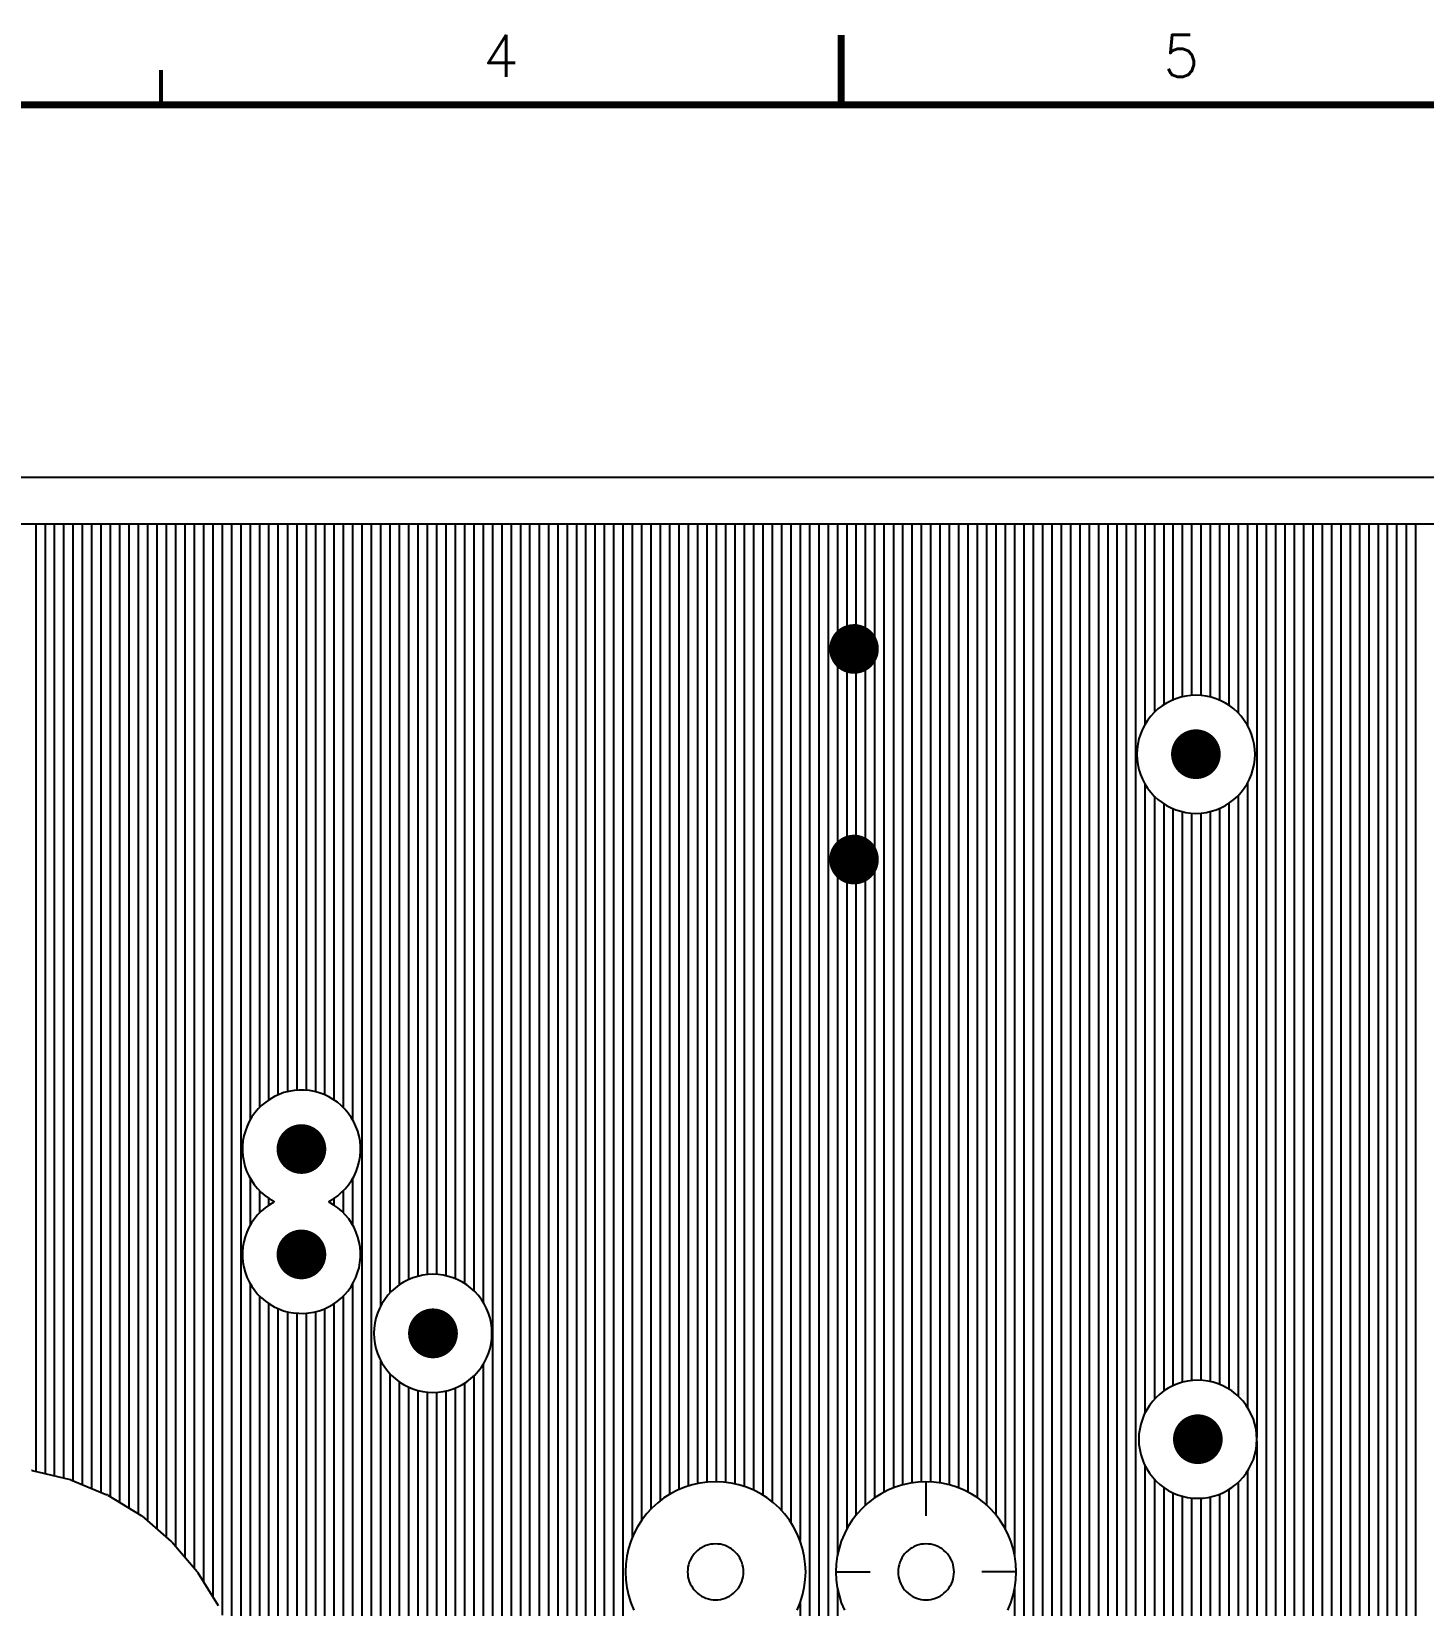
# Model space of a CAD drawing. Extents: x 295 to 953, y 10 to 290.
# Drawn here: x 628.9 to 728.7, y 177.5 to 290.2 of the extents above; entities that cross this region are included whole.
import ezdxf
from ezdxf.enums import TextEntityAlignment as Align

# ---------------------------------------------------------------- set-up
doc = ezdxf.new("R2010")
doc.units = 0
doc.header["$LTSCALE"] = 5
doc.header["$MEASUREMENT"] = 0
doc.layers.get('0').update_dxf_attribs({"linetype": 'CONTINUOUS', "lineweight": 25})
for name, color, linetype in [('ART002_PHO', 1, 'CONTINUOUS'), ('문자', 4, 'CONTINUOUS'), ('테두리', 3, 'CONTINUOUS')]:
    doc.layers.add(name, color=color, linetype=linetype)
doc.styles.get("Standard").update_dxf_attribs({"font": 'simplex.shx'})

# ---------------------------------------------------------------- blocks, each defined once
blk = doc.blocks.new('C')
at = {"layer": '테두리'}
for points, const_width in [([(210, 290), (210, 285)], 0.5), ([(161.25, 287.5), (161.25, 285)], 0.3), ([(15, 285), (15, 15), (405, 15), (405, 285), (15, 285)], 0.5)]:
    blk.add_lwpolyline(points, dxfattribs=dict(at, const_width=const_width))
at = {"layer": '문자'}
for s, p in [('4', (185.62, 288.5)), ('5', (234.38, 288.5))]:
    blk.add_text(s, height=3, dxfattribs=at).set_placement(p, align=Align.MIDDLE)

msp = doc.modelspace()

# ---------------------------------------------------------------- linework, layer by layer
at = {"color": 7, "const_width": 1.78}
for points in [[(687.91, 246.9, 1), (687.91, 245.12, 1)], [(712.42, 239.36, 1), (712.42, 237.58, 1)], [(687.91, 231.81, 1), (687.91, 230.03, 1)], [(648.3, 211.07, 1), (648.3, 209.29, 1)], [(648.3, 203.52, 1), (648.3, 201.74, 1)], [(657.73, 197.87, 1), (657.73, 196.08, 1)], [(712.56, 190.28, 1), (712.56, 188.5, 1)]]:
    msp.add_lwpolyline(points, format="xyb", close=True, dxfattribs=at)
at = {"layer": 'ART002_PHO', "color": 7}
for p, q in [((822.15, 258.29), (548.91, 258.29)), ((822.15, 254.95), (548.91, 254.95)), ((629.25, 254.95), (629.25, 187.09)), ((629.92, 254.95), (629.92, 186.93)), ((630.58, 254.95), (630.58, 186.77)), ((631.25, 254.95), (631.25, 186.61)), ((631.92, 254.95), (631.92, 186.42)), ((632.59, 254.95), (632.59, 186.15)), ((633.26, 254.95), (633.26, 185.87)), ((633.93, 254.95), (633.93, 185.59)), ((634.59, 254.95), (634.59, 185.28)), ((635.26, 254.95), (635.26, 184.87)), ((635.93, 254.95), (635.93, 184.46)), ((636.6, 254.95), (636.6, 184.05)), ((637.27, 254.95), (637.27, 183.53)), ((637.93, 254.95), (637.93, 182.96)), ((638.6, 254.95), (638.6, 182.39)), ((639.27, 254.95), (639.27, 181.73)), ((639.94, 254.95), (639.94, 180.95)), ((640.61, 254.95), (640.61, 180.17)), ((641.28, 254.95), (641.28, 179.19)), ((641.94, 254.95), (641.94, 178.1)), ((642.61, 254.95), (642.61, 176.79)), ((643.28, 254.95), (643.28, 175.18)), ((643.95, 254.95), (643.95, 172.66)), ((644.62, 254.95), (644.62, 212.26)), ((645.29, 254.95), (645.29, 213.15)), ((645.95, 254.95), (645.95, 213.7)), ((646.62, 254.95), (646.62, 214.06)), ((647.29, 254.95), (647.29, 214.29)), ((647.96, 254.95), (647.96, 214.4)), ((648.63, 254.95), (648.63, 214.4)), ((649.3, 254.95), (649.3, 214.29)), ((649.96, 254.95), (649.96, 214.07)), ((650.63, 254.95), (650.63, 213.71)), ((651.3, 254.95), (651.3, 213.17)), ((651.97, 254.95), (651.97, 212.29)), ((652.64, 254.95), (652.64, 83.43)), ((653.3, 254.95), (653.3, 83.43)), ((653.97, 254.95), (653.97, 198.92)), ((654.64, 254.95), (654.64, 199.87)), ((655.31, 254.95), (655.31, 200.45)), ((655.98, 254.95), (655.98, 200.83)), ((656.65, 254.95), (656.65, 201.07)), ((657.31, 254.95), (657.31, 201.19)), ((657.98, 254.95), (657.98, 201.2)), ((658.65, 254.95), (658.65, 201.11)), ((659.32, 254.95), (659.32, 200.9)), ((659.99, 254.95), (659.99, 200.56)), ((660.66, 254.95), (660.66, 200.04)), ((661.32, 254.95), (661.32, 199.21)), ((661.99, 254.95), (661.99, 114.31)), ((662.66, 254.95), (662.66, 114.46)), ((663.33, 254.95), (663.33, 114.54)), ((664, 254.95), (664, 114.55)), ((664.66, 254.95), (664.66, 114.49)), ((665.33, 254.95), (665.33, 114.35)), ((666, 254.95), (666, 114.14)), ((666.67, 254.95), (666.67, 113.83)), ((667.34, 254.95), (667.34, 113.42)), ((668.01, 254.95), (668.01, 112.87)), ((668.67, 254.95), (668.67, 112.14)), ((669.34, 254.95), (669.34, 111.06)), ((670.01, 254.95), (670.01, 83.43)), ((670.68, 254.95), (670.68, 83.43)), ((671.35, 254.95), (671.35, 83.43)), ((672.02, 254.95), (672.02, 182.35)), ((672.68, 254.95), (672.68, 183.57)), ((673.35, 254.95), (673.35, 184.38)), ((674.02, 254.95), (674.02, 184.98)), ((674.69, 254.95), (674.69, 185.44)), ((675.36, 254.95), (675.36, 185.78)), ((676.03, 254.95), (676.03, 186.04)), ((676.69, 254.95), (676.69, 186.21)), ((677.36, 254.95), (677.36, 186.31)), ((678.03, 254.95), (678.03, 186.34)), ((678.7, 254.95), (678.7, 186.3)), ((679.37, 254.95), (679.37, 186.19)), ((680.03, 254.95), (680.03, 186.01)), ((680.7, 254.95), (680.7, 185.74)), ((681.37, 254.95), (681.37, 185.39)), ((682.04, 254.95), (682.04, 184.91)), ((682.71, 254.95), (682.71, 184.29)), ((683.38, 254.95), (683.38, 183.45)), ((684.04, 254.95), (684.04, 182.13)), ((684.71, 254.95), (684.71, 109.48)), ((685.38, 254.95), (685.38, 83.43)), ((686.05, 254.95), (686.05, 83.43)), ((686.72, 254.95), (686.72, 181.03)), ((687.39, 254.95), (687.39, 182.94)), ((688.05, 254.95), (688.05, 183.95)), ((688.72, 254.95), (688.72, 184.66)), ((689.39, 254.95), (689.39, 185.19)), ((690.06, 254.95), (690.06, 185.6)), ((690.73, 254.95), (690.73, 185.9)), ((691.39, 254.95), (691.39, 186.12)), ((692.06, 254.95), (692.06, 186.26)), ((692.73, 254.95), (692.73, 186.33)), ((693.4, 254.95), (693.4, 186.34)), ((694.07, 254.95), (694.07, 186.27)), ((694.74, 254.95), (694.74, 186.13)), ((695.4, 254.95), (695.4, 185.91)), ((696.07, 254.95), (696.07, 185.61)), ((696.74, 254.95), (696.74, 185.2)), ((697.41, 254.95), (697.41, 184.67)), ((698.08, 254.95), (698.08, 183.97)), ((698.75, 254.95), (698.75, 182.98)), ((699.41, 254.95), (699.41, 181.13)), ((700.08, 254.95), (700.08, 83.43)), ((700.75, 254.95), (700.75, 83.43)), ((701.42, 254.95), (701.42, 83.43)), ((702.09, 254.95), (702.09, 108.74)), ((702.76, 254.95), (702.76, 111.17)), ((703.42, 254.95), (703.42, 112.21)), ((704.09, 254.95), (704.09, 112.92)), ((704.76, 254.95), (704.76, 113.46)), ((705.43, 254.95), (705.43, 113.86)), ((706.1, 254.95), (706.1, 114.16)), ((706.76, 254.95), (706.76, 114.37)), ((707.43, 254.95), (707.43, 114.5)), ((708.1, 254.95), (708.1, 114.56)), ((708.77, 254.95), (708.77, 240.6)), ((709.44, 254.95), (709.44, 241.47)), ((710.11, 254.95), (710.11, 242.01)), ((710.77, 254.95), (710.77, 242.36)), ((711.44, 254.95), (711.44, 242.58)), ((712.11, 254.95), (712.11, 242.69)), ((712.78, 254.95), (712.78, 242.68)), ((713.45, 254.95), (713.45, 242.57)), ((714.12, 254.95), (714.12, 242.35)), ((714.78, 254.95), (714.78, 241.98)), ((715.45, 254.95), (715.45, 241.42)), ((716.12, 254.95), (716.12, 240.53)), ((716.79, 254.95), (716.79, 189.52)), ((717.46, 254.95), (717.46, 83.43)), ((718.12, 254.95), (718.12, 83.43)), ((718.79, 254.95), (718.79, 83.43)), ((719.46, 254.95), (719.46, 83.43)), ((720.13, 254.95), (720.13, 83.43)), ((720.8, 254.95), (720.8, 83.43)), ((721.47, 254.95), (721.47, 83.43)), ((722.13, 254.95), (722.13, 83.43)), ((722.8, 254.95), (722.8, 83.43)), ((723.47, 254.95), (723.47, 83.43)), ((724.14, 254.95), (724.14, 83.43)), ((724.81, 254.95), (724.81, 83.43)), ((725.48, 254.95), (725.48, 83.43)), ((726.14, 254.95), (726.14, 83.43)), ((726.81, 254.95), (726.81, 170.12)), ((727.48, 254.95), (727.48, 174.19)), ((728.15, 254.95), (728.15, 176.07)), ((711.33, 242.55), (710.98, 242.44)), ((711.33, 242.55), (710.98, 242.44)), ((711.69, 242.63), (711.33, 242.55)), ((711.69, 242.63), (711.33, 242.55)), ((712.06, 242.68), (711.69, 242.63)), ((712.06, 242.68), (711.69, 242.63)), ((712.42, 242.7), (712.06, 242.68)), ((712.42, 242.7), (712.06, 242.68)), ((712.79, 242.68), (712.42, 242.7)), ((712.79, 242.68), (712.42, 242.7)), ((713.16, 242.63), (712.79, 242.68)), ((713.16, 242.63), (712.79, 242.68)), ((713.52, 242.55), (713.16, 242.63)), ((713.52, 242.55), (713.16, 242.63)), ((713.87, 242.44), (713.52, 242.55)), ((713.87, 242.44), (713.52, 242.55)), ((709.43, 241.46), (709.18, 241.19)), ((709.43, 241.46), (709.18, 241.19)), ((709.7, 241.71), (709.43, 241.46)), ((709.7, 241.71), (709.43, 241.46)), ((710, 241.93), (709.7, 241.71)), ((710, 241.93), (709.7, 241.71)), ((710.31, 242.13), (710, 241.93)), ((710.31, 242.13), (710, 241.93)), ((710.64, 242.3), (710.31, 242.13)), ((710.64, 242.3), (710.31, 242.13)), ((710.98, 242.44), (710.64, 242.3)), ((710.98, 242.44), (710.64, 242.3)), ((714.21, 242.3), (713.87, 242.44)), ((714.21, 242.3), (713.87, 242.44)), ((714.54, 242.13), (714.21, 242.3)), ((714.54, 242.13), (714.21, 242.3)), ((714.85, 241.93), (714.54, 242.13)), ((714.85, 241.93), (714.54, 242.13)), ((715.14, 241.71), (714.85, 241.93)), ((715.14, 241.71), (714.85, 241.93)), ((715.42, 241.46), (715.14, 241.71)), ((715.42, 241.46), (715.14, 241.71)), ((715.67, 241.19), (715.42, 241.46)), ((715.67, 241.19), (715.42, 241.46)), ((708.59, 240.26), (708.45, 239.91)), ((708.59, 240.26), (708.45, 239.91)), ((708.76, 240.58), (708.59, 240.26)), ((708.76, 240.58), (708.59, 240.26)), ((708.96, 240.89), (708.76, 240.58)), ((708.96, 240.89), (708.76, 240.58)), ((709.18, 241.19), (708.96, 240.89)), ((709.18, 241.19), (708.96, 240.89)), ((715.89, 240.89), (715.67, 241.19)), ((715.89, 240.89), (715.67, 241.19)), ((716.09, 240.58), (715.89, 240.89)), ((716.09, 240.58), (715.89, 240.89)), ((716.26, 240.26), (716.09, 240.58)), ((716.26, 240.26), (716.09, 240.58)), ((716.4, 239.91), (716.26, 240.26)), ((716.4, 239.91), (716.26, 240.26)), ((708.26, 239.2), (708.21, 238.84)), ((708.26, 239.2), (708.21, 238.84)), ((708.34, 239.56), (708.26, 239.2)), ((708.34, 239.56), (708.26, 239.2)), ((708.45, 239.91), (708.34, 239.56)), ((708.45, 239.91), (708.34, 239.56)), ((716.51, 239.56), (716.4, 239.91)), ((716.51, 239.56), (716.4, 239.91)), ((716.59, 239.2), (716.51, 239.56)), ((716.59, 239.2), (716.51, 239.56)), ((716.64, 238.84), (716.59, 239.2)), ((716.64, 238.84), (716.59, 239.2)), ((708.21, 238.84), (708.19, 238.47)), ((708.21, 238.84), (708.19, 238.47)), ((708.19, 238.47), (708.21, 238.1)), ((708.19, 238.47), (708.21, 238.1)), ((708.21, 238.1), (708.26, 237.73)), ((708.21, 238.1), (708.26, 237.73)), ((716.59, 237.73), (716.64, 238.1)), ((716.59, 237.73), (716.64, 238.1)), ((716.66, 238.47), (716.64, 238.84)), ((716.66, 238.47), (716.64, 238.84)), ((716.64, 238.1), (716.66, 238.47)), ((716.64, 238.1), (716.66, 238.47)), ((708.26, 237.73), (708.34, 237.37)), ((708.26, 237.73), (708.34, 237.37)), ((708.34, 237.37), (708.45, 237.02)), ((708.34, 237.37), (708.45, 237.02)), ((708.45, 237.02), (708.59, 236.68)), ((708.45, 237.02), (708.59, 236.68)), ((716.26, 236.68), (716.4, 237.02)), ((716.26, 236.68), (716.4, 237.02)), ((716.4, 237.02), (716.51, 237.37)), ((716.4, 237.02), (716.51, 237.37)), ((716.51, 237.37), (716.59, 237.73)), ((716.51, 237.37), (716.59, 237.73)), ((708.59, 236.68), (708.76, 236.35)), ((708.59, 236.68), (708.76, 236.35)), ((708.76, 236.35), (708.96, 236.04)), ((708.76, 236.35), (708.96, 236.04)), ((708.77, 236.33), (708.77, 191.27)), ((708.96, 236.04), (709.18, 235.75)), ((708.96, 236.04), (709.18, 235.75)), ((709.18, 235.75), (709.43, 235.47)), ((709.18, 235.75), (709.43, 235.47)), ((715.42, 235.47), (715.67, 235.75)), ((715.42, 235.47), (715.67, 235.75)), ((715.67, 235.75), (715.89, 236.04)), ((715.67, 235.75), (715.89, 236.04)), ((715.89, 236.04), (716.09, 236.35)), ((715.89, 236.04), (716.09, 236.35)), ((716.09, 236.35), (716.26, 236.68)), ((716.09, 236.35), (716.26, 236.68)), ((716.12, 236.4), (716.12, 191.67)), ((709.43, 235.47), (709.7, 235.22)), ((709.43, 235.47), (709.7, 235.22)), ((709.44, 235.47), (709.44, 192.25)), ((709.7, 235.22), (710, 235)), ((709.7, 235.22), (710, 235)), ((710, 235), (710.31, 234.8)), ((710, 235), (710.31, 234.8)), ((710.11, 234.93), (710.11, 192.84)), ((710.31, 234.8), (710.64, 234.63)), ((710.31, 234.8), (710.64, 234.63)), ((710.64, 234.63), (710.98, 234.49)), ((710.64, 234.63), (710.98, 234.49)), ((713.87, 234.49), (714.21, 234.63)), ((713.87, 234.49), (714.21, 234.63)), ((714.12, 234.59), (714.12, 193.32)), ((714.21, 234.63), (714.54, 234.8)), ((714.21, 234.63), (714.54, 234.8)), ((714.54, 234.8), (714.85, 235)), ((714.54, 234.8), (714.85, 235)), ((714.78, 234.95), (714.78, 192.99)), ((714.85, 235), (715.14, 235.22)), ((714.85, 235), (715.14, 235.22)), ((715.14, 235.22), (715.42, 235.47)), ((715.14, 235.22), (715.42, 235.47)), ((715.45, 235.51), (715.45, 192.48)), ((710.77, 234.57), (710.77, 193.23)), ((710.98, 234.49), (711.33, 234.38)), ((710.98, 234.49), (711.33, 234.38)), ((711.33, 234.38), (711.69, 234.3)), ((711.33, 234.38), (711.69, 234.3)), ((711.44, 234.35), (711.44, 193.47)), ((711.69, 234.3), (712.06, 234.25)), ((711.69, 234.3), (712.06, 234.25)), ((712.06, 234.25), (712.42, 234.23)), ((712.06, 234.25), (712.42, 234.23)), ((712.11, 234.25), (712.11, 193.6)), ((712.42, 234.23), (712.79, 234.25)), ((712.42, 234.23), (712.79, 234.25)), ((712.78, 234.25), (712.78, 193.61)), ((712.79, 234.25), (713.16, 234.3)), ((712.79, 234.25), (713.16, 234.3)), ((713.16, 234.3), (713.52, 234.38)), ((713.16, 234.3), (713.52, 234.38)), ((713.45, 234.36), (713.45, 193.53)), ((713.52, 234.38), (713.87, 234.49)), ((713.52, 234.38), (713.87, 234.49)), ((647.4, 214.31), (647.05, 214.22)), ((647.77, 214.38), (647.4, 214.31)), ((648.13, 214.41), (647.77, 214.38)), ((648.5, 214.41), (648.13, 214.41)), ((648.87, 214.37), (648.5, 214.41)), ((649.23, 214.31), (648.87, 214.37)), ((649.58, 214.21), (649.23, 214.31)), ((645.46, 213.32), (645.2, 213.06)), ((645.75, 213.55), (645.46, 213.32)), ((646.05, 213.76), (645.75, 213.55)), ((646.37, 213.94), (646.05, 213.76)), ((646.7, 214.1), (646.37, 213.94)), ((647.05, 214.22), (646.7, 214.1)), ((649.93, 214.09), (649.58, 214.21)), ((650.26, 213.93), (649.93, 214.09)), ((650.58, 213.74), (650.26, 213.93)), ((650.88, 213.53), (650.58, 213.74)), ((651.16, 213.3), (650.88, 213.53)), ((651.42, 213.04), (651.16, 213.3)), ((644.56, 212.16), (644.4, 211.83)), ((644.75, 212.48), (644.56, 212.16)), ((644.96, 212.78), (644.75, 212.48)), ((645.2, 213.06), (644.96, 212.78)), ((651.66, 212.76), (651.42, 213.04)), ((651.87, 212.45), (651.66, 212.76)), ((652.05, 212.14), (651.87, 212.45)), ((652.21, 211.8), (652.05, 212.14)), ((644.18, 211.13), (644.11, 210.77)), ((644.28, 211.48), (644.18, 211.13)), ((644.4, 211.83), (644.28, 211.48)), ((652.34, 211.46), (652.21, 211.8)), ((652.43, 211.1), (652.34, 211.46)), ((652.5, 210.74), (652.43, 211.1)), ((644.08, 210.4), (644.07, 210.03)), ((644.07, 210.03), (644.1, 209.67)), ((644.11, 210.77), (644.08, 210.4)), ((652.53, 210.37), (652.5, 210.74)), ((652.5, 209.64), (652.53, 210.01)), ((652.53, 210.01), (652.53, 210.37)), ((644.1, 209.67), (644.16, 209.3)), ((644.16, 209.3), (644.25, 208.95)), ((644.25, 208.95), (644.37, 208.6)), ((652.22, 208.58), (652.34, 208.92)), ((652.34, 208.92), (652.44, 209.28)), ((652.44, 209.28), (652.5, 209.64)), ((644.37, 208.6), (644.53, 208.27)), ((644.53, 208.27), (644.71, 207.95)), ((644.62, 208.1), (644.62, 204.72)), ((644.71, 207.95), (644.91, 207.64)), ((644.91, 207.64), (645.15, 207.36)), ((651.44, 207.34), (651.67, 207.62)), ((651.67, 207.62), (651.88, 207.92)), ((651.88, 207.92), (652.07, 208.24)), ((651.97, 208.06), (651.97, 204.75)), ((652.07, 208.24), (652.22, 208.58)), ((645.15, 207.36), (645.4, 207.09)), ((645.29, 207.21), (645.29, 205.6)), ((645.4, 207.09), (645.68, 206.85)), ((645.68, 206.85), (645.98, 206.64)), ((645.95, 206.66), (645.95, 206.15)), ((645.98, 206.64), (646.32, 206.44)), ((646.32, 206.43), (646.32, 206.44)), ((646.32, 206.44), (646.32, 206.44)), ((646.33, 206.43), (646.32, 206.43)), ((646.32, 206.38), (646.33, 206.38)), ((646.33, 206.42), (646.33, 206.43)), ((646.33, 206.43), (646.33, 206.43)), ((646.33, 206.43), (646.33, 206.43)), ((646.33, 206.43), (646.33, 206.43)), ((646.33, 206.38), (646.33, 206.39)), ((646.33, 206.39), (646.33, 206.39)), ((646.33, 206.39), (646.34, 206.39)), ((646.33, 206.38), (646.33, 206.38)), ((646.33, 206.38), (646.33, 206.38)), ((646.34, 206.41), (646.34, 206.42)), ((646.34, 206.42), (646.34, 206.42)), ((646.34, 206.42), (646.33, 206.42)), ((646.34, 206.4), (646.34, 206.41)), ((646.34, 206.41), (646.34, 206.41)), ((646.34, 206.41), (646.34, 206.41)), ((646.34, 206.39), (646.34, 206.4)), ((646.34, 206.4), (646.34, 206.4)), ((646.34, 206.4), (646.34, 206.4)), ((646.34, 206.39), (646.34, 206.39)), ((650.28, 206.43), (650.27, 206.43)), ((650.27, 206.43), (650.27, 206.43)), ((650.27, 206.43), (650.27, 206.43)), ((650.27, 206.43), (650.27, 206.42)), ((650.27, 206.42), (650.27, 206.42)), ((650.27, 206.42), (650.27, 206.42)), ((650.27, 206.42), (650.27, 206.41)), ((650.27, 206.41), (650.27, 206.41)), ((650.27, 206.41), (650.27, 206.41)), ((650.27, 206.41), (650.27, 206.4)), ((650.27, 206.4), (650.27, 206.4)), ((650.27, 206.4), (650.27, 206.4)), ((650.27, 206.4), (650.27, 206.39)), ((650.27, 206.39), (650.27, 206.39)), ((650.27, 206.39), (650.27, 206.39)), ((650.27, 206.39), (650.27, 206.39)), ((650.27, 206.39), (650.27, 206.38)), ((650.27, 206.38), (650.27, 206.38)), ((650.27, 206.38), (650.28, 206.38)), ((650.28, 206.44), (650.6, 206.62)), ((650.28, 206.44), (650.28, 206.44)), ((650.28, 206.44), (650.28, 206.43)), ((650.28, 206.43), (650.28, 206.43)), ((650.28, 206.38), (650.28, 206.38)), ((650.6, 206.62), (650.9, 206.84)), ((650.63, 206.64), (650.63, 206.17)), ((650.9, 206.84), (651.18, 207.08)), ((651.18, 207.08), (651.44, 207.34)), ((651.3, 207.19), (651.3, 205.62)), ((645.16, 205.47), (644.93, 205.19)), ((645.42, 205.73), (645.16, 205.47)), ((645.7, 205.97), (645.42, 205.73)), ((646, 206.19), (645.7, 205.97)), ((646.32, 206.37), (646, 206.19)), ((646.32, 206.37), (646.32, 206.38)), ((646.32, 206.37), (646.32, 206.37)), ((650.28, 206.38), (650.28, 206.37)), ((650.28, 206.37), (650.28, 206.37)), ((650.62, 206.17), (650.29, 206.37)), ((650.92, 205.96), (650.62, 206.17)), ((651.2, 205.72), (650.92, 205.96)), ((651.46, 205.45), (651.2, 205.72)), ((651.69, 205.17), (651.46, 205.45)), ((644.38, 204.23), (644.26, 203.89)), ((644.54, 204.57), (644.38, 204.23)), ((644.72, 204.89), (644.54, 204.57)), ((644.93, 205.19), (644.72, 204.89)), ((651.9, 204.87), (651.69, 205.17)), ((652.08, 204.55), (651.9, 204.87)), ((652.23, 204.21), (652.08, 204.55)), ((652.35, 203.86), (652.23, 204.21)), ((644.1, 203.17), (644.07, 202.8)), ((644.17, 203.53), (644.1, 203.17)), ((644.26, 203.89), (644.17, 203.53)), ((652.44, 203.51), (652.35, 203.86)), ((652.5, 203.15), (652.44, 203.51)), ((652.53, 202.78), (652.5, 203.15)), ((644.07, 202.8), (644.07, 202.44)), ((644.07, 202.44), (644.11, 202.07)), ((644.11, 202.07), (644.17, 201.71)), ((652.43, 201.68), (652.49, 202.04)), ((652.49, 202.04), (652.53, 202.41)), ((652.53, 202.41), (652.53, 202.78)), ((644.17, 201.71), (644.27, 201.35)), ((644.27, 201.35), (644.39, 201.01)), ((644.39, 201.01), (644.55, 200.67)), ((652.04, 200.65), (652.2, 200.98)), ((652.2, 200.98), (652.33, 201.33)), ((652.33, 201.33), (652.43, 201.68)), ((655.94, 200.81), (655.62, 200.64)), ((655.94, 200.81), (655.62, 200.64)), ((656.28, 200.95), (655.94, 200.81)), ((656.28, 200.95), (655.94, 200.81)), ((656.64, 201.06), (656.28, 200.95)), ((656.64, 201.06), (656.28, 200.95)), ((657, 201.14), (656.64, 201.06)), ((657, 201.14), (656.64, 201.06)), ((657.36, 201.19), (657, 201.14)), ((657.36, 201.19), (657, 201.14)), ((657.73, 201.21), (657.36, 201.19)), ((657.73, 201.21), (657.36, 201.19)), ((658.1, 201.19), (657.73, 201.21)), ((658.1, 201.19), (657.73, 201.21)), ((658.47, 201.14), (658.1, 201.19)), ((658.47, 201.14), (658.1, 201.19)), ((658.83, 201.06), (658.47, 201.14)), ((658.83, 201.06), (658.47, 201.14)), ((659.18, 200.95), (658.83, 201.06)), ((659.18, 200.95), (658.83, 201.06)), ((659.52, 200.81), (659.18, 200.95)), ((659.52, 200.81), (659.18, 200.95)), ((659.85, 200.64), (659.52, 200.81)), ((659.85, 200.64), (659.52, 200.81)), ((644.55, 200.67), (644.74, 200.36)), ((644.62, 200.55), (644.62, 83.43)), ((644.74, 200.36), (644.95, 200.05)), ((644.95, 200.05), (645.18, 199.77)), ((645.18, 199.77), (645.44, 199.51)), ((645.29, 199.67), (645.29, 83.43)), ((651.14, 199.5), (651.4, 199.75)), ((651.3, 199.65), (651.3, 83.43)), ((651.4, 199.75), (651.64, 200.03)), ((651.64, 200.03), (651.86, 200.33)), ((651.86, 200.33), (652.04, 200.65)), ((651.97, 200.52), (651.97, 83.43)), ((654.49, 199.7), (654.27, 199.4)), ((654.49, 199.7), (654.27, 199.4)), ((654.74, 199.97), (654.49, 199.7)), ((654.74, 199.97), (654.49, 199.7)), ((655.01, 200.22), (654.74, 199.97)), ((655.01, 200.22), (654.74, 199.97)), ((655.3, 200.44), (655.01, 200.22)), ((655.3, 200.44), (655.01, 200.22)), ((655.62, 200.64), (655.3, 200.44)), ((655.62, 200.64), (655.3, 200.44)), ((660.16, 200.44), (659.85, 200.64)), ((660.16, 200.44), (659.85, 200.64)), ((660.45, 200.22), (660.16, 200.44)), ((660.45, 200.22), (660.16, 200.44)), ((660.72, 199.97), (660.45, 200.22)), ((660.72, 199.97), (660.45, 200.22)), ((660.97, 199.7), (660.72, 199.97)), ((660.97, 199.7), (660.72, 199.97)), ((661.2, 199.4), (660.97, 199.7)), ((661.2, 199.4), (660.97, 199.7)), ((645.44, 199.51), (645.72, 199.28)), ((645.72, 199.28), (646.03, 199.07)), ((645.95, 199.11), (645.95, 83.43)), ((646.03, 199.07), (646.34, 198.88)), ((646.34, 198.88), (646.68, 198.73)), ((646.62, 198.75), (646.62, 83.43)), ((646.68, 198.73), (647.02, 198.6)), ((647.02, 198.6), (647.38, 198.5)), ((647.29, 198.52), (647.29, 83.43)), ((647.38, 198.5), (647.74, 198.44)), ((648.84, 198.44), (649.2, 198.5)), ((649.2, 198.5), (649.56, 198.59)), ((649.3, 198.52), (649.3, 83.43)), ((649.56, 198.59), (649.9, 198.72)), ((649.9, 198.72), (650.24, 198.87)), ((649.96, 198.74), (649.96, 83.43)), ((650.24, 198.87), (650.56, 199.05)), ((650.56, 199.05), (650.86, 199.26)), ((650.63, 199.1), (650.63, 83.43)), ((650.86, 199.26), (651.14, 199.5)), ((653.9, 198.76), (653.75, 198.42)), ((653.9, 198.76), (653.75, 198.42)), ((654.07, 199.09), (653.9, 198.76)), ((654.07, 199.09), (653.9, 198.76)), ((654.27, 199.4), (654.07, 199.09)), ((654.27, 199.4), (654.07, 199.09)), ((661.4, 199.09), (661.2, 199.4)), ((661.4, 199.09), (661.2, 199.4)), ((661.57, 198.76), (661.4, 199.09)), ((661.57, 198.76), (661.4, 199.09)), ((661.71, 198.42), (661.57, 198.76)), ((661.71, 198.42), (661.57, 198.76)), ((647.74, 198.44), (648.11, 198.41)), ((647.96, 198.42), (647.96, 83.43)), ((648.11, 198.41), (648.47, 198.4)), ((648.47, 198.4), (648.84, 198.44)), ((648.63, 198.41), (648.63, 83.43)), ((653.56, 197.71), (653.52, 197.34)), ((653.56, 197.71), (653.52, 197.34)), ((653.64, 198.07), (653.56, 197.71)), ((653.64, 198.07), (653.56, 197.71)), ((653.75, 198.42), (653.64, 198.07)), ((653.75, 198.42), (653.64, 198.07)), ((661.82, 198.07), (661.71, 198.42)), ((661.82, 198.07), (661.71, 198.42)), ((661.9, 197.71), (661.82, 198.07)), ((661.9, 197.71), (661.82, 198.07)), ((661.95, 197.34), (661.9, 197.71)), ((661.95, 197.34), (661.9, 197.71)), ((653.52, 197.34), (653.5, 196.98)), ((653.52, 197.34), (653.5, 196.98)), ((653.5, 196.98), (653.52, 196.61)), ((653.5, 196.98), (653.52, 196.61)), ((653.52, 196.61), (653.56, 196.24)), ((653.52, 196.61), (653.56, 196.24)), ((653.56, 196.24), (653.64, 195.88)), ((653.56, 196.24), (653.64, 195.88)), ((661.82, 195.88), (661.9, 196.24)), ((661.82, 195.88), (661.9, 196.24)), ((661.9, 196.24), (661.95, 196.61)), ((661.9, 196.24), (661.95, 196.61)), ((661.96, 196.98), (661.95, 197.34)), ((661.96, 196.98), (661.95, 197.34)), ((661.95, 196.61), (661.96, 196.98)), ((661.95, 196.61), (661.96, 196.98)), ((653.64, 195.88), (653.75, 195.53)), ((653.64, 195.88), (653.75, 195.53)), ((653.75, 195.53), (653.9, 195.19)), ((653.75, 195.53), (653.9, 195.19)), ((653.9, 195.19), (654.07, 194.86)), ((653.9, 195.19), (654.07, 194.86)), ((661.4, 194.86), (661.57, 195.19)), ((661.4, 194.86), (661.57, 195.19)), ((661.57, 195.19), (661.71, 195.53)), ((661.57, 195.19), (661.71, 195.53)), ((661.71, 195.53), (661.82, 195.88)), ((661.71, 195.53), (661.82, 195.88)), ((653.97, 195.03), (653.97, 83.43)), ((654.07, 194.86), (654.27, 194.55)), ((654.07, 194.86), (654.27, 194.55)), ((654.27, 194.55), (654.49, 194.26)), ((654.27, 194.55), (654.49, 194.26)), ((654.49, 194.26), (654.74, 193.98)), ((654.49, 194.26), (654.74, 193.98)), ((654.64, 194.08), (654.64, 83.43)), ((654.74, 193.98), (655.01, 193.73)), ((654.74, 193.98), (655.01, 193.73)), ((660.45, 193.73), (660.72, 193.98)), ((660.45, 193.73), (660.72, 193.98)), ((660.72, 193.98), (660.97, 194.26)), ((660.72, 193.98), (660.97, 194.26)), ((660.97, 194.26), (661.2, 194.55)), ((660.97, 194.26), (661.2, 194.55)), ((661.2, 194.55), (661.4, 194.86)), ((661.2, 194.55), (661.4, 194.86)), ((661.32, 194.74), (661.32, 114.07)), ((655.01, 193.73), (655.3, 193.51)), ((655.01, 193.73), (655.3, 193.51)), ((655.3, 193.51), (655.62, 193.31)), ((655.3, 193.51), (655.62, 193.31)), ((655.31, 193.51), (655.31, 83.43)), ((655.62, 193.31), (655.94, 193.14)), ((655.62, 193.31), (655.94, 193.14)), ((655.94, 193.14), (656.28, 193)), ((655.94, 193.14), (656.28, 193)), ((655.98, 193.12), (655.98, 83.43)), ((656.28, 193), (656.64, 192.89)), ((656.28, 193), (656.64, 192.89)), ((656.64, 192.89), (657, 192.81)), ((656.64, 192.89), (657, 192.81)), ((656.65, 192.89), (656.65, 83.43)), ((658.47, 192.81), (658.83, 192.89)), ((658.47, 192.81), (658.83, 192.89)), ((658.65, 192.84), (658.65, 111.91)), ((658.83, 192.89), (659.18, 193)), ((658.83, 192.89), (659.18, 193)), ((659.18, 193), (659.52, 193.14)), ((659.18, 193), (659.52, 193.14)), ((659.32, 193.05), (659.32, 112.71)), ((659.52, 193.14), (659.85, 193.31)), ((659.52, 193.14), (659.85, 193.31)), ((659.85, 193.31), (660.16, 193.51)), ((659.85, 193.31), (660.16, 193.51)), ((659.99, 193.39), (659.99, 113.29)), ((660.16, 193.51), (660.45, 193.73)), ((660.16, 193.51), (660.45, 193.73)), ((660.66, 193.92), (660.66, 113.74)), ((710.13, 192.85), (709.84, 192.63)), ((710.13, 192.85), (709.84, 192.63)), ((710.44, 193.05), (710.13, 192.85)), ((710.44, 193.05), (710.13, 192.85)), ((710.77, 193.22), (710.44, 193.05)), ((710.77, 193.22), (710.44, 193.05)), ((711.11, 193.36), (710.77, 193.22)), ((711.11, 193.36), (710.77, 193.22)), ((711.46, 193.48), (711.11, 193.36)), ((711.46, 193.48), (711.11, 193.36)), ((711.82, 193.56), (711.46, 193.48)), ((711.82, 193.56), (711.46, 193.48)), ((712.19, 193.6), (711.82, 193.56)), ((712.19, 193.6), (711.82, 193.56)), ((712.56, 193.62), (712.19, 193.6)), ((712.56, 193.62), (712.19, 193.6)), ((712.93, 193.6), (712.56, 193.62)), ((712.93, 193.6), (712.56, 193.62)), ((713.29, 193.56), (712.93, 193.6)), ((713.29, 193.56), (712.93, 193.6)), ((713.65, 193.48), (713.29, 193.56)), ((713.65, 193.48), (713.29, 193.56)), ((714.01, 193.36), (713.65, 193.48)), ((714.01, 193.36), (713.65, 193.48)), ((714.35, 193.22), (714.01, 193.36)), ((714.35, 193.22), (714.01, 193.36)), ((714.67, 193.05), (714.35, 193.22)), ((714.67, 193.05), (714.35, 193.22)), ((714.99, 192.85), (714.67, 193.05)), ((714.99, 192.85), (714.67, 193.05)), ((715.28, 192.63), (714.99, 192.85)), ((715.28, 192.63), (714.99, 192.85)), ((657, 192.81), (657.36, 192.76)), ((657, 192.81), (657.36, 192.76)), ((657.31, 192.76), (657.31, 83.43)), ((657.36, 192.76), (657.73, 192.74)), ((657.36, 192.76), (657.73, 192.74)), ((657.73, 192.74), (658.1, 192.76)), ((657.73, 192.74), (658.1, 192.76)), ((657.98, 192.75), (657.98, 110.68)), ((658.1, 192.76), (658.47, 192.81)), ((658.1, 192.76), (658.47, 192.81)), ((709.09, 191.81), (708.89, 191.5)), ((709.09, 191.81), (708.89, 191.5)), ((709.32, 192.11), (709.09, 191.81)), ((709.32, 192.11), (709.09, 191.81)), ((709.57, 192.38), (709.32, 192.11)), ((709.57, 192.38), (709.32, 192.11)), ((709.84, 192.63), (709.57, 192.38)), ((709.84, 192.63), (709.57, 192.38)), ((715.55, 192.38), (715.28, 192.63)), ((715.55, 192.38), (715.28, 192.63)), ((715.8, 192.11), (715.55, 192.38)), ((715.8, 192.11), (715.55, 192.38)), ((716.03, 191.81), (715.8, 192.11)), ((716.03, 191.81), (715.8, 192.11)), ((716.22, 191.5), (716.03, 191.81)), ((716.22, 191.5), (716.03, 191.81)), ((708.58, 190.83), (708.47, 190.48)), ((708.58, 190.83), (708.47, 190.48)), ((708.72, 191.18), (708.58, 190.83)), ((708.72, 191.18), (708.58, 190.83)), ((708.89, 191.5), (708.72, 191.18)), ((708.89, 191.5), (708.72, 191.18)), ((716.39, 191.18), (716.22, 191.5)), ((716.39, 191.18), (716.22, 191.5)), ((716.54, 190.83), (716.39, 191.18)), ((716.54, 190.83), (716.39, 191.18)), ((716.65, 190.48), (716.54, 190.83)), ((716.65, 190.48), (716.54, 190.83)), ((708.34, 189.76), (708.33, 189.39)), ((708.34, 189.76), (708.33, 189.39)), ((708.39, 190.12), (708.34, 189.76)), ((708.39, 190.12), (708.34, 189.76)), ((708.47, 190.48), (708.39, 190.12)), ((708.47, 190.48), (708.39, 190.12)), ((716.73, 190.12), (716.65, 190.48)), ((716.73, 190.12), (716.65, 190.48)), ((716.77, 189.76), (716.73, 190.12)), ((716.77, 189.76), (716.73, 190.12)), ((716.79, 189.39), (716.77, 189.76)), ((716.79, 189.39), (716.77, 189.76)), ((708.33, 189.39), (708.34, 189.02)), ((708.33, 189.39), (708.34, 189.02)), ((708.34, 189.02), (708.39, 188.65)), ((708.34, 189.02), (708.39, 188.65)), ((708.39, 188.65), (708.47, 188.29)), ((708.39, 188.65), (708.47, 188.29)), ((716.65, 188.29), (716.73, 188.65)), ((716.65, 188.29), (716.73, 188.65)), ((716.73, 188.65), (716.77, 189.02)), ((716.73, 188.65), (716.77, 189.02)), ((716.77, 189.02), (716.79, 189.39)), ((716.77, 189.02), (716.79, 189.39)), ((716.79, 189.26), (716.79, 83.43)), ((708.47, 188.29), (708.58, 187.94)), ((708.47, 188.29), (708.58, 187.94)), ((708.58, 187.94), (708.72, 187.6)), ((708.58, 187.94), (708.72, 187.6)), ((708.72, 187.6), (708.89, 187.27)), ((708.72, 187.6), (708.89, 187.27)), ((708.77, 187.5), (708.77, 114.54)), ((708.89, 187.27), (709.09, 186.96)), ((708.89, 187.27), (709.09, 186.96)), ((716.03, 186.96), (716.22, 187.27)), ((716.03, 186.96), (716.22, 187.27)), ((716.22, 187.27), (716.39, 187.6)), ((716.22, 187.27), (716.39, 187.6)), ((716.39, 187.6), (716.54, 187.94)), ((716.39, 187.6), (716.54, 187.94)), ((716.54, 187.94), (716.65, 188.29)), ((716.54, 187.94), (716.65, 188.29)), ((628.98, 187.16), (628.95, 187.16)), ((629.01, 187.15), (628.98, 187.16)), ((629.01, 187.15), (631.72, 186.5)), ((631.75, 186.49), (631.72, 186.5)), ((631.78, 186.48), (631.75, 186.49)), ((631.78, 186.48), (634.36, 185.41)), ((676.32, 186.12), (675.78, 185.95)), ((676.32, 186.12), (675.78, 185.95)), ((676.87, 186.25), (676.32, 186.12)), ((676.87, 186.25), (676.32, 186.12)), ((677.42, 186.32), (676.87, 186.25)), ((677.42, 186.32), (676.87, 186.25)), ((677.99, 186.34), (677.42, 186.32)), ((677.99, 186.34), (677.42, 186.32)), ((678.55, 186.32), (677.99, 186.34)), ((678.55, 186.32), (677.99, 186.34)), ((679.11, 186.25), (678.55, 186.32)), ((679.11, 186.25), (678.55, 186.32)), ((679.66, 186.12), (679.11, 186.25)), ((679.66, 186.12), (679.11, 186.25)), ((680.2, 185.95), (679.66, 186.12)), ((680.2, 185.95), (679.66, 186.12)), ((691.4, 186.12), (690.87, 185.95)), ((691.4, 186.12), (690.87, 185.95)), ((691.95, 186.25), (691.4, 186.12)), ((691.95, 186.25), (691.4, 186.12)), ((692.51, 186.32), (691.95, 186.25)), ((692.51, 186.32), (691.95, 186.25)), ((693.07, 186.34), (692.51, 186.32)), ((693.07, 186.34), (692.51, 186.32)), ((693.64, 186.32), (693.07, 186.34)), ((693.64, 186.32), (693.07, 186.34)), ((693.07, 186.34), (693.07, 183.89)), ((694.2, 186.25), (693.64, 186.32)), ((694.2, 186.25), (693.64, 186.32)), ((694.75, 186.12), (694.2, 186.25)), ((694.75, 186.12), (694.2, 186.25)), ((695.28, 185.95), (694.75, 186.12)), ((695.28, 185.95), (694.75, 186.12)), ((709.09, 186.96), (709.32, 186.67)), ((709.09, 186.96), (709.32, 186.67)), ((709.32, 186.67), (709.57, 186.39)), ((709.32, 186.67), (709.57, 186.39)), ((709.44, 186.53), (709.44, 114.45)), ((709.57, 186.39), (709.84, 186.15)), ((709.57, 186.39), (709.84, 186.15)), ((709.84, 186.15), (710.13, 185.92)), ((709.84, 186.15), (710.13, 185.92)), ((714.99, 185.92), (715.28, 186.15)), ((714.99, 185.92), (715.28, 186.15)), ((715.28, 186.15), (715.55, 186.39)), ((715.28, 186.15), (715.55, 186.39)), ((715.45, 186.3), (715.45, 83.43)), ((715.55, 186.39), (715.8, 186.67)), ((715.55, 186.39), (715.8, 186.67)), ((715.8, 186.67), (716.03, 186.96)), ((715.8, 186.67), (716.03, 186.96)), ((716.12, 187.1), (716.12, 83.43)), ((634.39, 185.4), (634.36, 185.41)), ((634.42, 185.39), (634.39, 185.4)), ((634.42, 185.39), (636.8, 183.92)), ((674.28, 185.18), (673.84, 184.83)), ((674.28, 185.18), (673.84, 184.83)), ((674.76, 185.48), (674.28, 185.18)), ((674.76, 185.48), (674.28, 185.18)), ((675.26, 185.74), (674.76, 185.48)), ((675.26, 185.74), (674.76, 185.48)), ((675.78, 185.95), (675.26, 185.74)), ((675.78, 185.95), (675.26, 185.74)), ((680.72, 185.74), (680.2, 185.95)), ((680.72, 185.74), (680.2, 185.95)), ((681.22, 185.48), (680.72, 185.74)), ((681.22, 185.48), (680.72, 185.74)), ((681.69, 185.18), (681.22, 185.48)), ((681.69, 185.18), (681.22, 185.48)), ((682.14, 184.83), (681.69, 185.18)), ((682.14, 184.83), (681.69, 185.18)), ((689.37, 185.18), (688.92, 184.83)), ((689.37, 185.18), (688.92, 184.83)), ((689.85, 185.48), (689.37, 185.18)), ((689.85, 185.48), (689.37, 185.18)), ((690.34, 185.74), (689.85, 185.48)), ((690.34, 185.74), (689.85, 185.48)), ((690.87, 185.95), (690.34, 185.74)), ((690.87, 185.95), (690.34, 185.74)), ((695.8, 185.74), (695.28, 185.95)), ((695.8, 185.74), (695.28, 185.95)), ((696.3, 185.48), (695.8, 185.74)), ((696.3, 185.48), (695.8, 185.74)), ((696.78, 185.18), (696.3, 185.48)), ((696.78, 185.18), (696.3, 185.48)), ((697.23, 184.83), (696.78, 185.18)), ((697.23, 184.83), (696.78, 185.18)), ((710.11, 185.94), (710.11, 114.29)), ((710.13, 185.92), (710.44, 185.72)), ((710.13, 185.92), (710.44, 185.72)), ((710.44, 185.72), (710.77, 185.55)), ((710.44, 185.72), (710.77, 185.55)), ((710.77, 185.55), (710.77, 114.04)), ((710.77, 185.55), (711.11, 185.41)), ((710.77, 185.55), (711.11, 185.41)), ((711.11, 185.41), (711.46, 185.3)), ((711.11, 185.41), (711.46, 185.3)), ((711.44, 185.3), (711.44, 113.7)), ((711.46, 185.3), (711.82, 185.22)), ((711.46, 185.3), (711.82, 185.22)), ((711.82, 185.22), (712.19, 185.17)), ((711.82, 185.22), (712.19, 185.17)), ((712.11, 185.18), (712.11, 113.25)), ((712.19, 185.17), (712.56, 185.16)), ((712.19, 185.17), (712.56, 185.16)), ((712.56, 185.16), (712.93, 185.17)), ((712.56, 185.16), (712.93, 185.17)), ((712.78, 185.16), (712.78, 112.65)), ((712.93, 185.17), (713.29, 185.22)), ((712.93, 185.17), (713.29, 185.22)), ((713.29, 185.22), (713.65, 185.3)), ((713.29, 185.22), (713.65, 185.3)), ((713.45, 185.25), (713.45, 111.83)), ((713.65, 185.3), (714.01, 185.41)), ((713.65, 185.3), (714.01, 185.41)), ((714.01, 185.41), (714.35, 185.55)), ((714.01, 185.41), (714.35, 185.55)), ((714.12, 185.45), (714.12, 110.54)), ((714.35, 185.55), (714.67, 185.72)), ((714.35, 185.55), (714.67, 185.72)), ((714.67, 185.72), (714.99, 185.92)), ((714.67, 185.72), (714.99, 185.92)), ((714.78, 185.79), (714.78, 83.43)), ((636.82, 183.91), (636.8, 183.92)), ((636.85, 183.89), (636.82, 183.91)), ((636.85, 183.89), (638.97, 182.07)), ((673.04, 184.04), (672.7, 183.59)), ((673.04, 184.04), (672.7, 183.59)), ((673.42, 184.45), (673.04, 184.04)), ((673.42, 184.45), (673.04, 184.04)), ((673.84, 184.83), (673.42, 184.45)), ((673.84, 184.83), (673.42, 184.45)), ((682.56, 184.45), (682.14, 184.83)), ((682.56, 184.45), (682.14, 184.83)), ((682.94, 184.04), (682.56, 184.45)), ((682.94, 184.04), (682.56, 184.45)), ((683.28, 183.59), (682.94, 184.04)), ((683.28, 183.59), (682.94, 184.04)), ((688.13, 184.04), (687.78, 183.59)), ((688.13, 184.04), (687.78, 183.59)), ((688.51, 184.45), (688.13, 184.04)), ((688.51, 184.45), (688.13, 184.04)), ((688.92, 184.83), (688.51, 184.45)), ((688.92, 184.83), (688.51, 184.45)), ((697.64, 184.45), (697.23, 184.83)), ((697.64, 184.45), (697.23, 184.83)), ((698.02, 184.04), (697.64, 184.45)), ((698.02, 184.04), (697.64, 184.45)), ((698.37, 183.59), (698.02, 184.04)), ((698.37, 183.59), (698.02, 184.04)), ((672.39, 183.11), (672.13, 182.61)), ((672.39, 183.11), (672.13, 182.61)), ((672.7, 183.59), (672.39, 183.11)), ((672.7, 183.59), (672.39, 183.11)), ((683.58, 183.11), (683.28, 183.59)), ((683.58, 183.11), (683.28, 183.59)), ((683.84, 182.61), (683.58, 183.11)), ((683.84, 182.61), (683.58, 183.11)), ((687.48, 183.11), (687.22, 182.61)), ((687.48, 183.11), (687.22, 182.61)), ((687.78, 183.59), (687.48, 183.11)), ((687.78, 183.59), (687.48, 183.11)), ((698.67, 183.11), (698.37, 183.59)), ((698.67, 183.11), (698.37, 183.59)), ((698.93, 182.61), (698.67, 183.11)), ((698.93, 182.61), (698.67, 183.11)), ((638.99, 182.05), (638.97, 182.07)), ((639.01, 182.03), (638.99, 182.05)), ((639.01, 182.03), (640.83, 179.91)), ((671.92, 182.09), (671.75, 181.56)), ((671.92, 182.09), (671.75, 181.56)), ((672.13, 182.61), (671.92, 182.09)), ((672.13, 182.61), (671.92, 182.09)), ((676.98, 181.62), (676.84, 181.53)), ((677.14, 181.7), (676.98, 181.62)), ((677.3, 181.77), (677.14, 181.7)), ((677.47, 181.82), (677.3, 181.77)), ((677.64, 181.86), (677.47, 181.82)), ((677.81, 181.88), (677.64, 181.86)), ((677.99, 181.89), (677.81, 181.88)), ((678.16, 181.88), (677.99, 181.89)), ((678.34, 181.86), (678.16, 181.88)), ((678.51, 181.82), (678.34, 181.86)), ((678.67, 181.77), (678.51, 181.82)), ((678.83, 181.7), (678.67, 181.77)), ((678.99, 181.62), (678.83, 181.7)), ((679.14, 181.53), (678.99, 181.62)), ((684.06, 182.09), (683.84, 182.61)), ((684.06, 182.09), (683.84, 182.61)), ((684.23, 181.56), (684.06, 182.09)), ((684.23, 181.56), (684.06, 182.09)), ((687, 182.09), (686.84, 181.56)), ((687, 182.09), (686.84, 181.56)), ((687.22, 182.61), (687, 182.09)), ((687.22, 182.61), (687, 182.09)), ((692.07, 181.62), (691.93, 181.53)), ((692.23, 181.7), (692.07, 181.62)), ((692.39, 181.77), (692.23, 181.7)), ((692.56, 181.82), (692.39, 181.77)), ((692.73, 181.86), (692.56, 181.82)), ((692.9, 181.88), (692.73, 181.86)), ((693.07, 181.89), (692.9, 181.88)), ((693.25, 181.88), (693.07, 181.89)), ((693.42, 181.86), (693.25, 181.88)), ((693.59, 181.82), (693.42, 181.86)), ((693.76, 181.77), (693.59, 181.82)), ((693.92, 181.7), (693.76, 181.77)), ((694.08, 181.62), (693.92, 181.7)), ((694.22, 181.53), (694.08, 181.62)), ((699.15, 182.09), (698.93, 182.61)), ((699.15, 182.09), (698.93, 182.61)), ((699.31, 181.56), (699.15, 182.09)), ((699.31, 181.56), (699.15, 182.09)), ((671.55, 180.45), (671.53, 179.88)), ((671.55, 180.45), (671.53, 179.88)), ((671.63, 181.01), (671.55, 180.45)), ((671.63, 181.01), (671.55, 180.45)), ((671.75, 181.56), (671.63, 181.01)), ((671.75, 181.56), (671.63, 181.01)), ((676.1, 180.57), (676.05, 180.4)), ((676.17, 180.73), (676.1, 180.57)), ((676.25, 180.89), (676.17, 180.73)), ((676.35, 181.03), (676.25, 180.89)), ((676.45, 181.17), (676.35, 181.03)), ((676.57, 181.3), (676.45, 181.17)), ((676.7, 181.42), (676.57, 181.3)), ((676.84, 181.53), (676.7, 181.42)), ((679.28, 181.42), (679.14, 181.53)), ((679.4, 181.3), (679.28, 181.42)), ((679.52, 181.17), (679.4, 181.3)), ((679.63, 181.03), (679.52, 181.17)), ((679.72, 180.89), (679.63, 181.03)), ((679.8, 180.73), (679.72, 180.89)), ((679.87, 180.57), (679.8, 180.73)), ((679.92, 180.4), (679.87, 180.57)), ((684.35, 181.01), (684.23, 181.56)), ((684.35, 181.01), (684.23, 181.56)), ((684.42, 180.45), (684.35, 181.01)), ((684.42, 180.45), (684.35, 181.01)), ((684.45, 179.88), (684.42, 180.45)), ((684.45, 179.88), (684.42, 180.45)), ((686.64, 180.45), (686.62, 179.88)), ((686.64, 180.45), (686.62, 179.88)), ((686.71, 181.01), (686.64, 180.45)), ((686.71, 181.01), (686.64, 180.45)), ((686.84, 181.56), (686.71, 181.01)), ((686.84, 181.56), (686.71, 181.01)), ((691.19, 180.57), (691.14, 180.4)), ((691.26, 180.73), (691.19, 180.57)), ((691.34, 180.89), (691.26, 180.73)), ((691.43, 181.03), (691.34, 180.89)), ((691.54, 181.17), (691.43, 181.03)), ((691.66, 181.3), (691.54, 181.17)), ((691.79, 181.42), (691.66, 181.3)), ((691.93, 181.53), (691.79, 181.42)), ((694.36, 181.42), (694.22, 181.53)), ((694.49, 181.3), (694.36, 181.42)), ((694.61, 181.17), (694.49, 181.3)), ((694.72, 181.03), (694.61, 181.17)), ((694.81, 180.89), (694.72, 181.03)), ((694.89, 180.73), (694.81, 180.89)), ((694.96, 180.57), (694.89, 180.73)), ((695.01, 180.4), (694.96, 180.57)), ((699.44, 181.01), (699.31, 181.56)), ((699.44, 181.01), (699.31, 181.56)), ((699.51, 180.45), (699.44, 181.01)), ((699.51, 180.45), (699.44, 181.01)), ((699.53, 179.88), (699.51, 180.45)), ((699.53, 179.88), (699.51, 180.45)), ((640.85, 179.88), (640.83, 179.91)), ((640.86, 179.86), (640.85, 179.88)), ((640.86, 179.86), (642.33, 177.48)), ((671.53, 179.88), (671.55, 179.32)), ((671.53, 179.88), (671.55, 179.32)), ((671.55, 179.32), (671.63, 178.76)), ((671.55, 179.32), (671.63, 178.76)), ((675.99, 180.06), (675.98, 179.88)), ((675.98, 179.88), (675.99, 179.71)), ((676.01, 180.23), (675.99, 180.06)), ((675.99, 179.71), (676.01, 179.54)), ((676.05, 180.4), (676.01, 180.23)), ((676.01, 179.54), (676.05, 179.36)), ((676.05, 179.36), (676.1, 179.2)), ((679.87, 179.2), (679.92, 179.36)), ((679.96, 180.23), (679.92, 180.4)), ((679.92, 179.36), (679.96, 179.54)), ((679.98, 180.06), (679.96, 180.23)), ((679.96, 179.54), (679.98, 179.71)), ((679.99, 179.88), (679.98, 180.06)), ((679.98, 179.71), (679.99, 179.88)), ((684.35, 178.76), (684.42, 179.32)), ((684.35, 178.76), (684.42, 179.32)), ((684.42, 179.32), (684.45, 179.88)), ((684.42, 179.32), (684.45, 179.88)), ((686.62, 179.88), (686.64, 179.32)), ((686.62, 179.88), (686.64, 179.32)), ((686.62, 179.88), (689.07, 179.88)), ((686.64, 179.32), (686.71, 178.76)), ((686.64, 179.32), (686.71, 178.76)), ((691.08, 180.06), (691.07, 179.88)), ((691.07, 179.88), (691.08, 179.71)), ((691.1, 180.23), (691.08, 180.06)), ((691.08, 179.71), (691.1, 179.54)), ((691.14, 180.4), (691.1, 180.23)), ((691.1, 179.54), (691.14, 179.36)), ((691.14, 179.36), (691.19, 179.2)), ((694.96, 179.2), (695.01, 179.36)), ((695.05, 180.23), (695.01, 180.4)), ((695.01, 179.36), (695.05, 179.54)), ((695.07, 180.06), (695.05, 180.23)), ((695.05, 179.54), (695.07, 179.71)), ((695.08, 179.88), (695.07, 180.06)), ((695.07, 179.71), (695.08, 179.88)), ((699.53, 179.88), (697.08, 179.88)), ((699.44, 178.76), (699.51, 179.32)), ((699.44, 178.76), (699.51, 179.32)), ((699.51, 179.32), (699.53, 179.88)), ((699.51, 179.32), (699.53, 179.88)), ((671.63, 178.76), (671.75, 178.21)), ((671.63, 178.76), (671.75, 178.21)), ((671.75, 178.21), (671.92, 177.67)), ((671.75, 178.21), (671.92, 177.67)), ((676.1, 179.2), (676.17, 179.04)), ((676.17, 179.04), (676.25, 178.88)), ((676.25, 178.88), (676.35, 178.73)), ((676.35, 178.73), (676.45, 178.59)), ((676.45, 178.59), (676.57, 178.47)), ((676.57, 178.47), (676.7, 178.35)), ((676.7, 178.35), (676.84, 178.24)), ((676.84, 178.24), (676.98, 178.15)), ((678.99, 178.15), (679.14, 178.24)), ((679.14, 178.24), (679.28, 178.35)), ((679.28, 178.35), (679.4, 178.47)), ((679.4, 178.47), (679.52, 178.59)), ((679.52, 178.59), (679.63, 178.73)), ((679.63, 178.73), (679.72, 178.88)), ((679.72, 178.88), (679.8, 179.04)), ((679.8, 179.04), (679.87, 179.2)), ((684.06, 177.67), (684.23, 178.21)), ((684.06, 177.67), (684.23, 178.21)), ((684.23, 178.21), (684.35, 178.76)), ((684.23, 178.21), (684.35, 178.76)), ((686.71, 178.76), (686.84, 178.21)), ((686.71, 178.76), (686.84, 178.21)), ((686.72, 178.74), (686.72, 83.43)), ((686.84, 178.21), (687, 177.67)), ((686.84, 178.21), (687, 177.67)), ((691.19, 179.2), (691.26, 179.04)), ((691.26, 179.04), (691.34, 178.88)), ((691.34, 178.88), (691.43, 178.73)), ((691.43, 178.73), (691.54, 178.59)), ((691.54, 178.59), (691.66, 178.47)), ((691.66, 178.47), (691.79, 178.35)), ((691.79, 178.35), (691.93, 178.24)), ((691.93, 178.24), (692.07, 178.15)), ((694.08, 178.15), (694.22, 178.24)), ((694.22, 178.24), (694.36, 178.35)), ((694.36, 178.35), (694.49, 178.47)), ((694.49, 178.47), (694.61, 178.59)), ((694.61, 178.59), (694.72, 178.73)), ((694.72, 178.73), (694.81, 178.88)), ((694.81, 178.88), (694.89, 179.04)), ((694.89, 179.04), (694.96, 179.2)), ((699.15, 177.67), (699.31, 178.21)), ((699.15, 177.67), (699.31, 178.21)), ((699.31, 178.21), (699.44, 178.76)), ((699.31, 178.21), (699.44, 178.76)), ((699.41, 178.64), (699.41, 110.1)), ((671.92, 177.67), (672.13, 177.15)), ((671.92, 177.67), (672.13, 177.15)), ((676.98, 178.15), (677.14, 178.07)), ((677.14, 178.07), (677.3, 178)), ((677.3, 178), (677.47, 177.95)), ((677.47, 177.95), (677.64, 177.91)), ((677.64, 177.91), (677.81, 177.89)), ((677.81, 177.89), (677.99, 177.88)), ((677.99, 177.88), (678.16, 177.89)), ((678.16, 177.89), (678.34, 177.91)), ((678.34, 177.91), (678.51, 177.95)), ((678.51, 177.95), (678.67, 178)), ((678.67, 178), (678.83, 178.07)), ((678.83, 178.07), (678.99, 178.15)), ((683.84, 177.15), (684.06, 177.67)), ((683.84, 177.15), (684.06, 177.67)), ((684.04, 177.64), (684.04, 111.34)), ((687, 177.67), (687.22, 177.15)), ((687, 177.67), (687.22, 177.15)), ((692.07, 178.15), (692.23, 178.07)), ((692.23, 178.07), (692.39, 178)), ((692.39, 178), (692.56, 177.95)), ((692.56, 177.95), (692.73, 177.91)), ((692.73, 177.91), (692.9, 177.89)), ((692.9, 177.89), (693.07, 177.88)), ((693.07, 177.88), (693.25, 177.89)), ((693.25, 177.89), (693.42, 177.91)), ((693.42, 177.91), (693.59, 177.95)), ((693.59, 177.95), (693.76, 178)), ((693.76, 178), (693.92, 178.07)), ((693.92, 178.07), (694.08, 178.15)), ((698.93, 177.15), (699.15, 177.67)), ((698.93, 177.15), (699.15, 177.67))]:
    msp.add_line(p, q, dxfattribs=at)

# ---------------------------------------------------------------- block references
msp.add_blockref('C', (476.98, 0))

doc.saveas('drawing.dxf')
